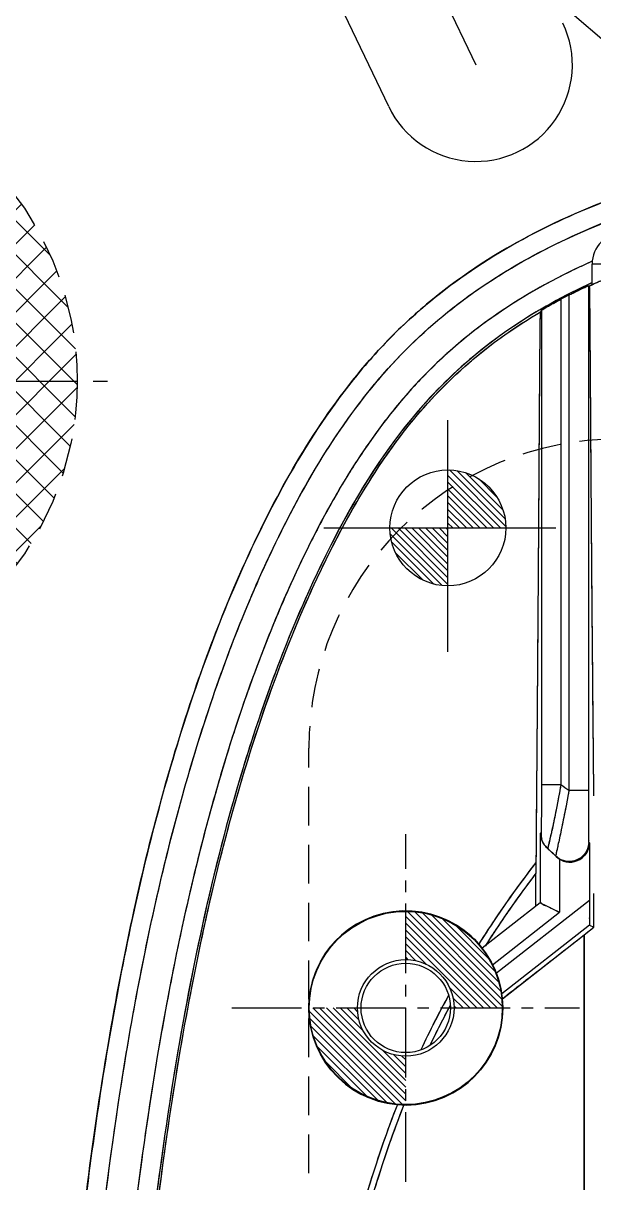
# Model space of a CAD drawing. Header units: millimetres. Extents: x 21466 to 22834, y -21631 to -20664.
# Drawn here: x 22131.65 to 22146.43, y -20976.28 to -20946.27 of the extents above; entities that cross this region are included whole.
import ezdxf

# ---------------------------------------------------------------- set-up
doc = ezdxf.new("R2010")
doc.units = ezdxf.units.MM
doc.header["$LTSCALE"] = 8
for name, pattern in [('CENTER2', [1.125, 0.75, -0.125, 0.125, -0.125]), ('HIDDEN', [0.375, 0.25, -0.125]), ('HIDDEN2', [0.1875, 0.125, -0.0625])]:
    doc.linetypes.add(name, pattern=pattern)
for name, color, linetype in [('Cav-cor', 30, 'Continuous'), ('PIN', 5, 'Continuous'), ('PRODUCT', 1, 'Continuous'), ('Ru', 8, 'Continuous'), ('SP', 3, 'Continuous'), ('WT', 4, 'Continuous')]:
    doc.layers.add(name, color=color, linetype=linetype)

# ---------------------------------------------------------------- blocks, each defined once
blk = doc.blocks.new('20160825.183103')
at = {"layer": 'SP', "linetype": 'HIDDEN'}
for radius in [21.5, 20, 19]:
    blk.add_circle((0, 0), radius, dxfattribs=at)
blk = doc.blocks.new('20150513.114820')
at = {"layer": 'WT', "linetype": 'Continuous'}
h = blk.add_hatch(dxfattribs=at)
h.set_pattern_fill('ANSI37', color=125, scale=5, angle=270, style=0)
h.set_pattern_definition([(315, (23425.0146, -23957.4168), (0.441941738, 0.441941738), []), (45, (23425.0146, -23957.4168), (-0.441941738, 0.441941738), [])])
h.paths.add_polyline_path([(8, 0), (5.5, 0, 1), (-5.5, 0), (-8, 0, -1)])
h.paths.add_polyline_path([(-8, 0), (-5.5, 0, 0.414214), (0, -5.5, 0.414214), (5.5, 0), (8, 0, -0.414214), (0, -8, -0.414214)])
at = {"layer": 'WT', "color": 125, "linetype": 'CENTER2', "ltscale": 0.4}
for p, q in [((0, 8.788), (0, -8.788)), ((8.788, 0), (-8.788, 0))]:
    blk.add_line(p, q, dxfattribs=at)
at = {"layer": 'WT', "color": 125, "linetype": 'HIDDEN2'}
for radius in [8, 5.5, 4]:
    blk.add_circle((0, 0), radius, dxfattribs=at)

msp = doc.modelspace()

# ---------------------------------------------------------------- hatches: boundary and pattern name
at = {"layer": 'PIN', "linetype": 'Continuous'}
h = msp.add_hatch(dxfattribs=at)
h.set_pattern_fill('ANSI31', color=3, angle=90, style=0)
h.set_pattern_definition([(135, (22347.93004, -20973.57198), (-0.08838835, -0.08838835), [])])
h.paths.add_polyline_path([(22142.648, -20959.332), (22141.148, -20959.332, 0.414214), (22142.648, -20960.832)])
h.paths.add_polyline_path([(22142.648, -20957.832), (22142.648, -20959.332), (22144.148, -20959.332, 0.414214)])
h = msp.add_hatch(dxfattribs=at)
h.set_pattern_fill('ANSI31', color=216, angle=90, style=0)
h.set_pattern_definition([(135, (21906.84682, -21277.38529), (-0.088388348, -0.088388348), [])])
h.paths.add_polyline_path([(22141.556, -20969.257), (22141.556, -20970.507, -0.414214), (22142.806, -20971.757), (22144.056, -20971.757, 0.414214)])
h.paths.add_polyline_path([(22141.556, -20974.257), (22141.556, -20973.007, -0.414214), (22140.306, -20971.757), (22139.056, -20971.757, 0.414214)])

# ---------------------------------------------------------------- linework, layer by layer
at = {"linetype": 'HIDDEN2'}
msp.add_lwpolyline([(22139.048, -20979.032), (22139.048, -20965.032, -0.414214), (22147.048, -20957.032), (22171.048, -20957.032, -0.414214), (22179.048, -20965.032), (22179.048, -20979.032, -0.414214), (22171.048, -20987.032), (22147.048, -20987.032, -0.414214)], format="xyb", close=True, dxfattribs=at)
at = {"color": 8, "linetype": 'HIDDEN', "ltscale": 5}
msp.add_circle((22160.048, -20930.532), 21, dxfattribs=at)
at = {"layer": 'Cav-cor', "color": 241}
for p, q in [((22135.334, -20930.532), (22143.37, -20947.346)), ((22141.114, -20948.424), (22133.997, -20933.532)), ((22146.383, -20952.432), (22146.352, -20952.445)), ((22146.782, -20952.501), (22146.38, -20952.501)), ((22146.38, -20953.038), (22146.38, -20952.501)), ((22146.308, -20953.077), (22146.284, -20953.062)), ((22146.284, -20953.062), (22146.284, -20966.132)), ((22146.417, -20953.027), (22146.325, -20953.069)), ((22146.516, -20952.982), (22146.417, -20953.027)), ((22145.781, -20953.303), (22145.781, -20966.132)), ((22145.572, -20953.412), (22145.572, -20965.98)), ((22145.069, -20953.697), (22145.045, -20953.74)), ((22145.069, -20953.697), (22145.069, -20965.98)), ((22145.572, -20965.98), (22145.069, -20965.98)), ((22146.284, -20966.132), (22145.781, -20966.132)), ((22144.934, -20967.094), (22144.93, -20967.605)), ((22145.038, -20967.231), (22145.038, -20969.036)), ((22144.93, -20967.605), (22144.928, -20967.993)), ((22146.31, -20967.481), (22146.31, -20968.98)), ((22145.541, -20967.907), (22145.541, -20969.281)), ((22144.927, -20969.123), (22144.927, -20968.272)), ((22146.425, -20969.668), (22146.426, -20968.795)), ((22145.038, -20969.036), (22143.536, -20970.21)), ((22146.31, -20968.98), (22143.903, -20970.86)), ((22145.197, -20969.113), (22145.359, -20969.192)), ((22145.359, -20969.192), (22145.541, -20969.281)), ((22143.805, -20970.637), (22145.541, -20969.281)), ((22146.315, -20969.614), (22144.042, -20971.39)), ((22144.057, -20971.517), (22146.177, -20969.862)), ((22146.177, -20969.862), (22146.425, -20969.668)), ((22146.315, -20969.614), (22146.425, -20969.668)), ((22143.478, -20970.056), (22143.448, -20970.104)), ((22144.057, -20971.517), (22144.042, -20971.39)), ((22141.506, -20974.269), (22141.489, -20974.312))]:
    msp.add_line(p, q, dxfattribs=at)
msp.add_circle((22141.556, -20971.757), 1.156, dxfattribs=at)
for centre, radius, start, end in [((22143.37, -20947.346), 2.5, 205.5436, 25.5436), ((22153.817, -20969.212), 19.157, 110.7443, 113.8516), ((22147.184, -20952.501), 0.804, 90, 180), ((22153.449, -20968.369), 17.434, 114.0243, 114.828), ((22153.316, -20968.08), 17.115, 114.8298, 115.0669), ((22153.289, -20968.014), 16.542, 114.7734, 115.0565), ((22152.757, -20966.934), 15.313, 117.101, 117.9861), ((22152.077, -20965.714), 13.941, 120.2463, 121.3499), ((22141.556, -20971.757), 7.035, 53.0856, 55.1934), ((22141.054, -20971.757), 6.03, 48.3569, 48.6351), ((22145.551, -20967.227), 0.513, 180.506, 228.5816), ((22145.566, -20967.25), 0.506, 180.0458, 196.0661), ((22142.059, -20971.756), 6.029, 45.1662, 45.4013), ((22141.556, -20971.757), 5.527, 45.1625, 48.5931), ((22145.807, -20967.481), 0.502, 225.1659, 359.9994), ((22164.415, -20983.192), 24.714, 142.0483, 144.1904), ((22181.54, -20968.214), 36.613, 179.6541, 180.0914), ((22164.206, -20983.095), 24.319, 142.4462, 143.7308), ((22165.554, -20984.017), 26.12, 144.1846, 147.6904), ((22165.526, -20984.06), 25.954, 144.0369, 147.583), ((22165.201, -20983.829), 25.554, 143.723, 144.0278), ((22141.556, -20971.757), 2.513, 8.3996, 5.472), ((31210.046, -20977.745), 9063.872, 179.9501698, 180.2023946), ((22164.382, -20983.378), 24.786, 151.1859, 152.9632), ((22163.842, -20983.142), 24.036, 151.5441, 154.334), ((22163.566, -20982.961), 23.87, 152.963, 154.9232)]:
    msp.add_arc(centre, radius, start, end, dxfattribs=at)
msp.add_ellipse((22146.315, -20968.976), major_axis=(0, 0.638), ratio=0.006877, start_param=-4.707016, end_param=-3.144946, dxfattribs=at)
for points, knots in [([(22159.917, -20949.136), (22157.834, -20949.136), (22154.703, -20949.16), (22150.567, -20949.715), (22147.535, -20950.503), (22144.645, -20951.719), (22142.454, -20953.163), (22140.938, -20954.597), (22139.595, -20956.195), (22138.218, -20958.418), (22136.903, -20961.257), (22135.834, -20964.196), (22134.973, -20967.202), (22134.282, -20970.251), (22133.729, -20973.327), (22133.141, -20977.453), (22132.645, -20982.639), (22132.268, -20988.878), (22132.091, -20995.127), (22132.127, -21001.377), (22132.302, -21007.625), (22132.563, -21013.87), (22132.873, -21019.069), (22133.175, -21023.225), (22133.519, -21027.376), (22133.864, -21030.485), (22134.182, -21032.543)], [0, 0, 0, 0, 0.062488, 0.093735, 0.124976, 0.15621, 0.187432, 0.203066, 0.218697, 0.249934, 0.281181, 0.31243, 0.343681, 0.374934, 0.406187, 0.437441, 0.499945, 0.562452, 0.624959, 0.687465, 0.749973, 0.812481, 0.874989, 0.906243, 0.937497, 1, 1, 1, 1]), ([(22134.723, -21032.753), (22134.444, -21030.998), (22134.125, -21028.349), (22133.807, -21024.809), (22133.53, -21021.265), (22133.233, -21016.832), (22132.959, -21011.507), (22132.76, -21006.178), (22132.626, -21000.848), (22132.599, -20995.516), (22132.724, -20990.184), (22133.002, -20984.859), (22133.422, -20979.543), (22134.059, -20974.247), (22134.853, -20969.872), (22135.707, -20966.42), (22136.482, -20963.867), (22137.413, -20961.367), (22138.529, -20958.943), (22139.884, -20956.639), (22141.583, -20954.564), (22143.68, -20952.888), (22145.258, -20952.051), (22146.07, -20951.691)], [0, 0, 0, 0, 0.062494, 0.093745, 0.124996, 0.187497, 0.249998, 0.312499, 0.375, 0.437501, 0.500002, 0.562504, 0.625005, 0.687504, 0.749998, 0.78125, 0.812502, 0.843752, 0.875001, 0.906252, 0.937501, 0.968749, 1, 1, 1, 1]), ([(22146.065, -20952.576), (22145.269, -20952.949), (22143.73, -20953.818), (22141.733, -20955.569), (22140.152, -20957.696), (22138.893, -20960.018), (22137.849, -20962.442), (22136.691, -20965.765), (22135.614, -20970.034), (22134.73, -20975.237), (22134.142, -20980.481), (22133.754, -20985.743), (22133.498, -20991.013), (22133.402, -20996.288), (22133.444, -21001.564), (22133.583, -21006.837), (22133.793, -21012.108), (22134.071, -21017.377), (22134.434, -21022.64), (22134.869, -21027.897), (22135.311, -21031.389), (22135.6, -21033.123)], [0, 0, 0, 0, 0.031234, 0.062449, 0.093671, 0.124913, 0.156162, 0.187414, 0.249903, 0.312404, 0.37491, 0.437419, 0.499929, 0.562438, 0.624948, 0.687458, 0.749968, 0.812478, 0.874988, 0.937497, 1, 1, 1, 1]), ([(22145.781, -20953.303), (22145.842, -20953.272), (22145.931, -20953.228), (22146.045, -20953.172), (22146.121, -20953.136), (22146.185, -20953.106), (22146.23, -20953.085), (22146.257, -20953.073), (22146.271, -20953.066), (22146.279, -20953.064), (22146.283, -20953.061), (22146.284, -20953.062)], [0, 0, 0, 0, 0.364929, 0.534403, 0.686846, 0.815933, 0.915026, 0.951225, 0.977696, 0.994069, 1, 1, 1, 1]), ([(22146.782, -20952.863), (22146.732, -20952.884), (22146.66, -20952.916), (22146.568, -20952.956), (22146.507, -20952.983), (22146.457, -20953.005), (22146.421, -20953.021), (22146.401, -20953.03), (22146.389, -20953.036), (22146.385, -20953.036), (22146.38, -20953.039), (22146.38, -20953.038)], [0, 0, 0, 0, 0.368723, 0.539027, 0.691516, 0.820044, 0.918084, 0.953611, 0.979345, 0.994919, 1, 1, 1, 1]), ([(22146.427, -20966.269), (22146.422, -20965.714), (22146.411, -20964.602), (22146.396, -20962.917), (22146.384, -20961.493), (22146.375, -20960.324), (22146.368, -20959.421), (22146.361, -20958.499), (22146.354, -20957.56), (22146.349, -20956.768), (22146.345, -20956.129), (22146.342, -20955.65), (22146.339, -20955.175), (22146.335, -20954.708), (22146.332, -20954.256), (22146.329, -20953.833), (22146.325, -20953.505), (22146.323, -20953.293), (22146.318, -20953.169), (22146.321, -20953.119), (22146.313, -20953.076), (22146.309, -20953.077)], [0, 0, 0, 0, 0.126178, 0.252835, 0.383116, 0.450109, 0.518539, 0.588469, 0.659764, 0.732111, 0.768528, 0.804917, 0.841029, 0.876551, 0.911057, 0.943755, 0.972967, 0.984901, 0.993193, 0.999201, 1, 1, 1, 1]), ([(22145.069, -20953.697), (22145.072, -20953.693), (22145.09, -20953.686), (22145.119, -20953.665), (22145.169, -20953.637), (22145.233, -20953.599), (22145.308, -20953.557), (22145.422, -20953.493), (22145.511, -20953.445), (22145.572, -20953.412)], [0, 0, 0, 0, 0.024907, 0.090987, 0.192835, 0.323041, 0.474608, 0.641748, 1, 1, 1, 1]), ([(22144.824, -20953.809), (22144.176, -20954.203), (22142.945, -20955.106), (22141.372, -20956.819), (22140.08, -20958.827), (22138.981, -20961.03), (22138.047, -20963.354), (22136.995, -20966.55), (22136.003, -20970.67), (22135.174, -20975.719), (22134.615, -20980.848), (22134.241, -20986.019), (22133.994, -20991.209), (22133.904, -20996.404), (22133.947, -21001.596), (22134.084, -21006.776), (22134.289, -21011.95), (22134.561, -21017.151), (22134.921, -21022.415), (22135.357, -21027.73), (22135.801, -21031.281), (22136.094, -21033.04)], [0, 0, 0, 0, 0.027716, 0.055414, 0.084495, 0.114671, 0.145292, 0.175947, 0.237555, 0.299887, 0.36281, 0.426049, 0.489333, 0.552638, 0.615909, 0.679039, 0.741982, 0.805137, 0.869342, 0.9348, 1, 1, 1, 1]), ([(22134.169, -21006.969), (22134.09, -21004.633), (22133.974, -20999.959), (22133.989, -20992.945), (22134.239, -20987.105), (22134.561, -20982.441), (22134.876, -20978.949), (22135.294, -20975.467), (22135.843, -20972.003), (22136.552, -20968.568), (22137.469, -20965.181), (22138.453, -20962.425), (22139.405, -20960.289), (22140.221, -20958.734), (22141.161, -20957.25), (22142.271, -20955.884), (22143.568, -20954.694), (22144.54, -20954.036), (22145.045, -20953.74)], [0, 0, 0, 0, 0.124992, 0.249979, 0.374964, 0.437459, 0.499954, 0.562448, 0.624941, 0.687434, 0.749925, 0.812413, 0.843669, 0.874927, 0.906201, 0.937461, 0.968734, 1, 1, 1, 1]), ([(22145.045, -20953.74), (22145.041, -20953.746), (22145.036, -20953.782), (22145.032, -20953.896), (22145.029, -20954.129), (22145.025, -20954.473), (22145.022, -20954.886), (22145.019, -20955.328), (22145.016, -20955.787), (22145.011, -20956.413), (22145.006, -20957.202), (22145, -20958.147), (22144.994, -20959.084), (22144.986, -20960.31), (22144.975, -20961.813), (22144.962, -20963.59), (22144.948, -20965.346), (22144.938, -20966.511), (22144.934, -20967.094)], [0, 0, 0, 0, 0.001544, 0.007866, 0.025886, 0.053736, 0.085209, 0.118614, 0.153103, 0.188238, 0.259347, 0.330336, 0.400547, 0.469826, 0.605594, 0.73834, 0.869019, 1, 1, 1, 1]), ([(22145.069, -20965.98), (22145.069, -20966.12), (22145.069, -20966.389), (22145.068, -20966.76), (22145.064, -20967.042), (22145.065, -20967.195), (22145.061, -20967.246)], [0, 0, 0, 0, 0.331717, 0.636394, 0.87889, 1, 1, 1, 1]), ([(22145.572, -20965.98), (22145.538, -20966.172), (22145.471, -20966.534), (22145.372, -20967.022), (22145.29, -20967.376), (22145.249, -20967.562), (22145.231, -20967.62)], [0, 0, 0, 0, 0.348243, 0.659088, 0.891467, 1, 1, 1, 1]), ([(22145.781, -20966.132), (22145.747, -20966.321), (22145.679, -20966.68), (22145.579, -20967.17), (22145.499, -20967.539), (22145.453, -20967.738), (22145.44, -20967.806)], [0, 0, 0, 0, 0.337407, 0.641949, 0.877348, 1, 1, 1, 1]), ([(22146.284, -20966.132), (22146.284, -20966.208), (22146.284, -20966.359), (22146.284, -20966.581), (22146.285, -20966.794), (22146.286, -20966.992), (22146.287, -20967.144), (22146.288, -20967.253), (22146.289, -20967.321), (22146.29, -20967.377), (22146.289, -20967.421), (22146.294, -20967.446), (22146.29, -20967.461), (22146.293, -20967.463)], [0, 0, 0, 0, 0.171599, 0.33976, 0.500921, 0.651231, 0.785433, 0.844234, 0.895892, 0.9389, 0.971601, 0.99238, 1, 1, 1, 1]), ([(22145.038, -20969.036), (22145.039, -20969.035), (22145.044, -20969.039), (22145.051, -20969.041), (22145.065, -20969.049), (22145.092, -20969.062), (22145.137, -20969.084), (22145.175, -20969.103), (22145.197, -20969.113)], [0, 0, 0, 0, 0.018564, 0.070384, 0.154442, 0.269627, 0.586551, 1, 1, 1, 1]), ([(22141.339, -20974.26), (22141.078, -20974.926), (22140.609, -20976.279), (22140.045, -20978.351), (22139.582, -20980.446), (22139.183, -20982.553), (22138.83, -20984.666), (22138.522, -20986.785), (22138.261, -20988.908), (22138.06, -20991.035), (22137.954, -20993.163), (22137.97, -20995.978), (22138.316, -20999.44), (22139.177, -21002.786), (22140.249, -21005.277), (22140.923, -21006.441), (22141.294, -21006.996)], [0, 0, 0, 0, 0.063677, 0.127359, 0.191017, 0.254637, 0.318206, 0.38173, 0.445215, 0.508619, 0.57186, 0.634818, 0.759076, 0.880632, 0.940549, 1, 1, 1, 1]), ([(22141.489, -20974.312), (22140.967, -20975.636), (22140.351, -20977.689), (22139.739, -20980.467), (22139.343, -20982.564), (22138.994, -20984.667), (22138.69, -20986.776), (22138.431, -20988.889), (22138.231, -20991.005), (22138.124, -20993.123), (22138.134, -20995.234), (22138.275, -20997.325), (22138.65, -21000.052), (22139.486, -21003.351), (22140.677, -21005.802), (22141.414, -21006.915)], [0, 0, 0, 0, 0.127261, 0.190904, 0.254507, 0.318057, 0.38156, 0.445024, 0.508409, 0.571639, 0.634592, 0.697074, 0.75896, 0.880644, 1, 1, 1, 1])]:
    msp.add_open_spline(points, degree=3, knots=knots, dxfattribs=at)
at = {"layer": 'PIN', "color": 3, "linetype": 'CENTER2'}
for p, q in [((22142.648, -20962.542), (22142.648, -20956.122)), ((22139.438, -20959.332), (22145.858, -20959.332))]:
    msp.add_line(p, q, dxfattribs=at)
at = {"layer": 'PIN', "color": 216, "linetype": 'CENTER2', "ltscale": 0.3}
for p, q in [((22141.556, -20976.257), (22141.556, -20967.257)), ((22137.056, -20971.757), (22146.056, -20971.757))]:
    msp.add_line(p, q, dxfattribs=at)
at = {"layer": 'PIN', "color": 3, "linetype": 'Continuous'}
msp.add_circle((22142.648, -20959.332), 1.5, dxfattribs=at)
at = {"layer": 'PIN', "color": 216}
for radius in [2.5, 1.25]:
    msp.add_circle((22141.556, -20971.757), radius, dxfattribs=at)
at = {"layer": 'PRODUCT'}
for p, q in [((22146.38, -20953.038), (22146.38, -20952.501)), ((22146.782, -20952.501), (22146.38, -20952.501)), ((22146.284, -20953.062), (22146.284, -20966.132)), ((22146.308, -20953.077), (22146.284, -20953.062)), ((22145.781, -20953.303), (22145.781, -20966.132)), ((22145.572, -20953.412), (22145.572, -20965.98)), ((22145.069, -20953.697), (22145.045, -20953.74)), ((22145.069, -20953.697), (22145.069, -20965.98)), ((22145.572, -20965.98), (22145.069, -20965.98)), ((22146.284, -20966.132), (22145.781, -20966.132)), ((22145.038, -20967.231), (22145.038, -20969.036)), ((22145.437, -20967.821), (22145.229, -20967.626)), ((22146.31, -20967.481), (22146.31, -20968.98)), ((22145.541, -20967.907), (22145.541, -20969.281)), ((22145.038, -20969.036), (22143.536, -20970.21)), ((22146.31, -20968.98), (22143.903, -20970.86)), ((22143.805, -20970.637), (22145.541, -20969.281)), ((22146.315, -20969.614), (22144.042, -20971.39)), ((22146.315, -20969.614), (22146.425, -20969.668))]:
    msp.add_line(p, q, dxfattribs=at)
for radius in [2.512, 1.156]:
    msp.add_circle((22141.556, -20971.757), radius, dxfattribs=at)
for centre, radius, start, end in [((22147.184, -20952.501), 0.804, 90, 180), ((22141.556, -20971.757), 7.035, 53.0856, 55.1934), ((22141.556, -20971.757), 5.527, 45.3979, 48.3569)]:
    msp.add_arc(centre, radius, start, end, dxfattribs=at)
for points, start_tangent, end_tangent in [([(22134.311, -21033.347), (22133.992, -21031.242), (22133.757, -21029.383), (22133.578, -21027.747), (22133.435, -21026.257), (22133.311, -21024.837), (22133.195, -21023.414), (22133.082, -21021.924), (22132.966, -21020.306), (22132.846, -21018.501), (22132.722, -21016.471), (22132.6, -21014.237), (22132.483, -21011.824), (22132.374, -21009.22), (22132.274, -21006.367), (22132.186, -21003.183), (22132.124, -20999.561), (22132.122, -20995.46), (22132.221, -20990.901), (22132.455, -20985.939), (22132.816, -20981.013), (22133.286, -20976.563), (22133.855, -20972.68), (22134.524, -20969.22), (22135.29, -20966.13), (22136.141, -20963.396), (22137.047, -20961.026), (22138.074, -20958.825), (22139.46, -20956.49), (22141.21, -20954.359), (22143.257, -20952.666), (22145.655, -20951.327), (22148.04, -20950.417), (22150.253, -20949.843), (22152.412, -20949.48), (22154.701, -20949.261), (22157.236, -20949.157), (22160.048, -20949.136)], (-0.1643, 0.98641), (1, 0.000008)), ([(22134.806, -21033.265), (22134.49, -21031.174), (22134.256, -21029.325), (22134.078, -21027.696), (22133.935, -21026.211), (22133.811, -21024.795), (22133.696, -21023.374), (22133.583, -21021.887), (22133.467, -21020.271), (22133.348, -21018.469), (22133.224, -21016.442), (22133.101, -21014.211), (22132.985, -21011.801), (22132.876, -21009.201), (22132.776, -21006.351), (22132.689, -21003.172), (22132.627, -20999.556), (22132.625, -20995.465), (22132.723, -20990.918), (22132.956, -20985.97), (22133.317, -20981.057), (22133.785, -20976.626), (22134.35, -20972.763), (22135.014, -20969.328), (22135.774, -20966.265), (22136.615, -20963.561), (22137.51, -20961.221), (22138.52, -20959.056), (22139.874, -20956.775), (22141.567, -20954.713), (22143.539, -20953.082), (22145.864, -20951.784), (22148.19, -20950.897), (22150.356, -20950.334), (22152.477, -20949.979), (22154.734, -20949.763), (22157.246, -20949.659), (22160.048, -20949.638)], (-0.164304, 0.98641), (1, 0.000017)), ([(22146.352, -20952.445), (22144.756, -20953.264), (22143.344, -20954.217), (22142.228, -20955.192), (22141.342, -20956.158), (22140.624, -20957.103), (22140.003, -20958.055), (22139.411, -20959.09), (22138.825, -20960.251), (22138.246, -20961.544), (22137.673, -20962.994), (22137.11, -20964.615), (22136.568, -20966.411), (22136.052, -20968.401), (22135.568, -20970.599), (22135.123, -20973.017), (22134.719, -20975.683), (22134.36, -20978.641), (22134.047, -20981.953), (22133.777, -20985.722), (22133.561, -20990.006), (22133.442, -20994.499), (22133.427, -20998.745), (22133.477, -21002.482), (22133.559, -21005.727), (22133.659, -21008.647), (22133.775, -21011.467), (22133.911, -21014.3), (22134.068, -21017.088), (22134.239, -21019.762), (22134.421, -21022.306), (22134.615, -21024.76), (22134.845, -21027.283), (22135.157, -21030.079), (22135.6, -21033.123)], (-0.91336, -0.407154), (0.164404, -0.986393)), ([(22146.383, -20952.432), (22146.352, -20952.445)], (-0.914145, -0.405388), (-0.91336, -0.407154)), ([(22146.38, -20952.984), (22144.305, -20954.142), (22141.574, -20956.669), (22139.488, -20960.036), (22137.9, -20963.844), (22136.714, -20967.813), (22135.83, -20971.898), (22135.175, -20976.063), (22134.357, -20984.541), (22133.97, -20993.08), (22133.963, -21001.628), (22134.221, -21010.143), (22134.419, -21014.389), (22134.67, -21018.668), (22134.978, -21023.012), (22135.364, -21027.42), (22135.899, -21031.802), (22136.094, -21033.04)], (-0.908608, -0.417649), (0.164415, -0.986391)), ([(22145.781, -20953.303), (22145.979, -20953.204), (22146.141, -20953.126), (22146.247, -20953.077), (22146.284, -20953.062)], (0.89019, 0.45559), (0.843303, -0.537439)), ([(22146.308, -20953.077), (22146.382, -20953.043)], (0.905888, 0.423517), (0.907952, 0.419075)), ([(22146.4, -20953.033), (22146.38, -20953.038)], (-0.810428, -0.585839), (0, 1)), ([(22146.494, -20952.989), (22146.409, -20953.027), (22146.4, -20953.033)], (-0.958407, -0.285405), (-0.810428, -0.585839)), ([(22145.781, -20953.303), (22145.572, -20953.412)], (-0.89019, -0.45559), (-0.883046, -0.469286)), ([(22146.322, -20953.291), (22146.321, -20953.197), (22146.319, -20953.142), (22146.317, -20953.112), (22146.316, -20953.095), (22146.314, -20953.085), (22146.309, -20953.077)], (-0.015388, 0.999882), (-0.994117, 0.10831)), ([(22146.427, -20966.269), (22146.415, -20965.004), (22146.405, -20963.879), (22146.396, -20962.856), (22146.388, -20961.92), (22146.38, -20961.058), (22146.374, -20960.262), (22146.368, -20959.522), (22146.363, -20958.834), (22146.359, -20958.195), (22146.355, -20957.603), (22146.351, -20957.055), (22146.348, -20956.548), (22146.345, -20956.08), (22146.342, -20955.649), (22146.339, -20955.254), (22146.337, -20954.895), (22146.334, -20954.57), (22146.332, -20954.277), (22146.33, -20954.017), (22146.328, -20953.788), (22146.326, -20953.589), (22146.324, -20953.423), (22146.322, -20953.291)], (-0.00877, 0.999962), (-0.015388, 0.999882)), ([(22145.069, -20953.697), (22145.105, -20953.675), (22145.21, -20953.613), (22145.373, -20953.52), (22145.572, -20953.412)], (0.497714, 0.867341), (0.883046, 0.469286)), ([(22134.169, -21006.969), (22134.106, -21004.951), (22134.057, -21002.994), (22134.021, -21001.091), (22133.998, -20999.239), (22133.99, -20997.432), (22133.996, -20995.649), (22134.019, -20993.863), (22134.059, -20992.074), (22134.116, -20990.299), (22134.192, -20988.501), (22134.291, -20986.601), (22134.42, -20984.538), (22134.587, -20982.273), (22134.808, -20979.794), (22135.103, -20977.105), (22135.505, -20974.182), (22136.065, -20970.98), (22136.854, -20967.501), (22137.894, -20964.035), (22139.111, -20960.96), (22140.436, -20958.417), (22141.852, -20956.417), (22143.394, -20954.89), (22145.045, -20953.74)], (-0.03392, 0.999425), (0.862269, 0.50645)), ([(22145.032, -20953.924), (22145.028, -20954.262), (22145.023, -20954.738), (22145.019, -20955.315), (22145.014, -20955.981), (22145.009, -20956.727), (22145.004, -20957.549), (22144.999, -20958.441), (22144.992, -20959.404), (22144.985, -20960.457), (22144.977, -20961.573), (22144.969, -20962.633), (22144.962, -20963.591), (22144.955, -20964.484), (22144.948, -20965.354), (22144.943, -20965.979)], (-0.033208, -0.999448), (-0.007899, -0.999969)), ([(22145.045, -20953.74), (22145.038, -20953.775), (22145.032, -20953.924)], (-0.496404, -0.868092), (-0.033208, -0.999448)), ([(22144.943, -20965.979), (22144.941, -20966.219), (22144.934, -20967.094), (22144.933, -20967.23)], (-0.007899, -0.999969), (-0.007475, -0.999972)), ([(22145.069, -20965.98), (22145.069, -20966.22), (22145.069, -20966.431), (22145.068, -20966.615), (22145.067, -20966.771), (22145.066, -20966.902), (22145.065, -20967.01), (22145.065, -20967.094), (22145.064, -20967.158), (22145.063, -20967.203), (22145.062, -20967.23), (22145.06, -20967.251)], (0.000001, -1), (-0.748671, 0.662941)), ([(22145.572, -20965.98), (22145.514, -20966.299), (22145.461, -20966.577), (22145.413, -20966.816), (22145.371, -20967.018), (22145.334, -20967.186), (22145.303, -20967.323), (22145.278, -20967.43), (22145.259, -20967.51), (22145.246, -20967.566), (22145.237, -20967.601), (22145.229, -20967.626), (22145.227, -20967.624)], (-0.172577, -0.984996), (-0.593081, 0.805143)), ([(22145.781, -20966.132), (22145.708, -20966.525), (22145.642, -20966.86), (22145.584, -20967.14), (22145.536, -20967.366), (22145.497, -20967.543), (22145.469, -20967.673), (22145.45, -20967.759), (22145.44, -20967.806), (22145.437, -20967.821)], (-0.178998, -0.98385), (0.703798, -0.710401)), ([(22146.284, -20966.132), (22146.284, -20966.431), (22146.285, -20966.691), (22146.286, -20966.911), (22146.287, -20967.092), (22146.288, -20967.235), (22146.289, -20967.341), (22146.29, -20967.411), (22146.292, -20967.451), (22146.293, -20967.463)], (0, -1), (0.706572, -0.707642)), ([(22144.933, -20967.23), (22144.928, -20967.993)], (-0.007475, -0.999972), (-0.006979, -0.999976)), ([(22145.038, -20967.231), (22145.046, -20967.238), (22145.053, -20967.244), (22145.06, -20967.251)], (0.750516, -0.660852), (0.747299, -0.664488)), ([(22145.038, -20967.231), (22145.06, -20967.375), (22145.12, -20967.505), (22145.212, -20967.611)], (0.008659, -0.999963), (0.750032, -0.661402)), ([(22145.229, -20967.626), (22145.138, -20967.519), (22145.08, -20967.39), (22145.06, -20967.251)], (-0.747299, 0.664488), (0.000068, 1)), ([(22146.293, -20967.463), (22146.238, -20967.691), (22146.087, -20967.869), (22145.871, -20967.959), (22145.638, -20967.942), (22145.437, -20967.821)], (-0.000075, -1), (-0.712001, 0.702179)), ([(22146.293, -20967.463), (22146.301, -20967.472), (22146.31, -20967.481)], (0.712001, -0.702178), (0.709114, -0.705094)), ([(22146.279, -20967.654), (22146.191, -20967.806), (22146.054, -20967.919), (22145.882, -20967.978), (22145.703, -20967.972)], (-0.34416, -0.938911), (-0.977878, 0.209178)), ([(22146.31, -20967.481), (22146.279, -20967.654)], (0, -1), (-0.34416, -0.938911)), ([(22144.928, -20967.993), (22144.452, -20968.623), (22143.958, -20969.325), (22143.448, -20970.104)], (-0.615204, -0.788368), (-0.532812, -0.846234)), ([(22144.928, -20967.993), (22144.927, -20968.071), (22144.927, -20968.166), (22144.927, -20968.272)], (-0.006979, -0.999976), (0.000581, -1)), ([(22145.453, -20967.837), (22145.496, -20967.875)], (0.709109, -0.705099), (0.784756, -0.619805)), ([(22145.496, -20967.875), (22145.541, -20967.907)], (0.784756, -0.619805), (0.847464, -0.530853)), ([(22145.703, -20967.972), (22145.541, -20967.907)], (-0.977878, 0.209178), (-0.847464, 0.530853)), ([(22144.927, -20968.272), (22144.507, -20968.835), (22144.07, -20969.457), (22143.617, -20970.147)], (-0.609622, -0.792692), (-0.536206, -0.844087)), ([(22144.927, -20968.84), (22144.927, -20968.557), (22144.927, -20968.272)], (-0.000553, 1), (-0.000581, 1)), ([(22144.927, -20969.036), (22144.927, -20968.84)], (-0.000543, 1), (-0.000553, 1)), ([(22146.425, -20969.614), (22146.426, -20969.378), (22146.426, -20969.087), (22146.426, -20968.795)], (0.000514, 1), (0.000558, 1)), ([(22144.927, -20969.123), (22144.927, -20969.036)], (-0.000538, 1), (-0.000543, 1)), ([(22145.038, -20969.036), (22145.082, -20969.057), (22145.197, -20969.113), (22145.359, -20969.192), (22145.541, -20969.281)], (0.788011, 0.615661), (0.898794, -0.438371)), ([(22146.31, -20968.98), (22146.31, -20969.187), (22146.311, -20969.368), (22146.312, -20969.502), (22146.313, -20969.586), (22146.315, -20969.614)], (0, -1), (0.898794, -0.438371)), ([(22144.109, -20971.476), (22144.759, -20970.969), (22145.466, -20970.417), (22146.177, -20969.862)], (0.788162, 0.615467), (0.788199, 0.61542)), ([(22146.23, -21009.762), (22146.206, -21003.577), (22146.191, -20997.038), (22146.183, -20991.443), (22146.179, -20986.635), (22146.177, -20981.648), (22146.176, -20975.915), (22146.177, -20969.862)], (-0.00473, 0.999989), (0.000493, 1)), ([(22146.177, -20969.862), (22146.26, -20969.797), (22146.343, -20969.732), (22146.383, -20969.701)], (0.788199, 0.61542), (0.78858, 0.614932)), ([(22146.383, -20969.701), (22146.425, -20969.668)], (0.78858, 0.614932), (0.788662, 0.614827)), ([(22146.425, -20969.668), (22146.425, -20969.614)], (0.000511, 1), (0.000514, 1)), ([(22142.652, -20971.456), (22142.305, -20972.111), (22141.946, -20972.845)], (-0.480912, -0.876769), (-0.423736, -0.905786)), ([(22144.057, -20971.517), (22144.109, -20971.476)], (0.788161, 0.615469), (0.788162, 0.615467)), ([(22142.701, -20971.705), (22142.443, -20972.196), (22142.197, -20972.692)], (-0.475629, -0.879646), (-0.434609, -0.900619)), ([(22141.339, -20974.26), (22140.612, -20976.351), (22139.964, -20978.759), (22139.383, -20981.509), (22138.843, -20984.633), (22138.35, -20988.214), (22138.005, -20992.228), (22138.042, -20996.309), (22138.5, -20999.849), (22139.25, -21002.743), (22140.205, -21005.099), (22141.294, -21006.996)], (-0.365411, -0.930846), (0.555167, -0.831739)), ([(22141.506, -20974.269), (22140.778, -20976.346), (22140.13, -20978.742), (22139.55, -20981.482), (22139.012, -20984.602), (22138.525, -20988.15), (22138.177, -20992.164), (22138.209, -20996.258), (22138.656, -20999.769), (22139.394, -21002.659), (22140.338, -21005.015), (22141.414, -21006.915)], (-0.368199, -0.929747), (0.552028, -0.833825))]:
    msp.add_spline(points, degree=3, dxfattribs=dict(at, start_tangent=start_tangent, end_tangent=end_tangent))
at = {"layer": 'Ru', "color": 253, "ltscale": 2}
msp.add_arc((22143.37, -20947.346), 2.5, 205.5436, 25.5436, dxfattribs=at)

# ---------------------------------------------------------------- block references
at = {"layer": 'SP'}
msp.add_blockref('20160825.183103', (22114.048, -20930.532), dxfattribs=at)
at = {"layer": 'WT', "rotation": 90.00000000000001}
msp.add_blockref('20150513.114820', (22125.048, -20955.532), dxfattribs=at)

doc.saveas('drawing.dxf')
